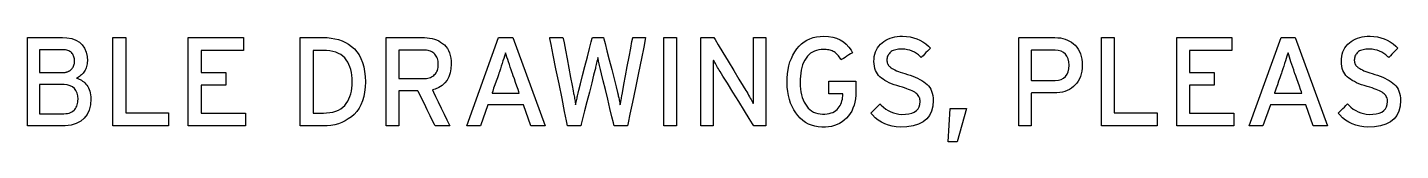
# Model space of a CAD drawing. Extents: x 1 to 47.7, y 0.2 to 33.3.
# Drawn here: x 11.398 to 15.466, y 28.053 to 28.367 of the extents above; entities that cross this region are included whole.
import ezdxf

# ---------------------------------------------------------------- set-up
doc = ezdxf.new("R2010")
doc.units = 0
doc.header["$MEASUREMENT"] = 0
doc.layers.add('4_0_____DWG', color=7, linetype='CONTINUOUS')

msp = doc.modelspace()

# ---------------------------------------------------------------- linework, layer by layer
at = {"layer": '4_0_____DWG'}
for points in [[(11.5861, 28.1805), (11.5847, 28.1627), (11.581, 28.1472), (11.5749, 28.1339), (11.5666, 28.1228), (11.5559, 28.1139), (11.5429, 28.1072), (11.5276, 28.1026), (11.51, 28.1003), (11.4984, 28.1), (11.4915, 28.1), (11.4791, 28.1), (11.4633, 28.1), (11.4457, 28.1), (11.4286, 28.1), (11.4136, 28.1), (11.4029, 28.1), (11.3983, 28.1), (11.3982, 28.1079), (11.3982, 28.1327), (11.3982, 28.1695), (11.3982, 28.2133), (11.3982, 28.2591), (11.3982, 28.3018), (11.3982, 28.3364), (11.3982, 28.3579), (11.3987, 28.3624), (11.405, 28.3624), (11.4173, 28.3624), (11.4334, 28.3624), (11.4515, 28.3624), (11.4694, 28.3624), (11.4852, 28.3624), (11.4969, 28.3624), (11.5025, 28.3624), (11.515, 28.3618), (11.5293, 28.3593), (11.5416, 28.355), (11.552, 28.3489), (11.5605, 28.3409), (11.5671, 28.3311), (11.5719, 28.3195), (11.5747, 28.306), (11.5756, 28.2932), (11.5754, 28.2888), (11.575, 28.2845), (11.5743, 28.2804), (11.5734, 28.2765), (11.5723, 28.2728), (11.5708, 28.2692), (11.5692, 28.2658), (11.5673, 28.2626), (11.5652, 28.2597), (11.5629, 28.2568), (11.5605, 28.2542), (11.558, 28.2517), (11.5552, 28.2493), (11.5524, 28.2471), (11.5494, 28.2451), (11.5462, 28.2432), (11.5436, 28.2416), (11.5474, 28.2405), (11.551, 28.2392), (11.5546, 28.2375), (11.5581, 28.2355), (11.5615, 28.2332), (11.5648, 28.2306), (11.5681, 28.2277), (11.5713, 28.2245), (11.5743, 28.221), (11.577, 28.2171), (11.5793, 28.2129), (11.5813, 28.2083), (11.583, 28.2034), (11.5843, 28.1982), (11.5852, 28.1926), (11.5859, 28.1867)], [(12.3992, 28.2312), (12.3986, 28.2154), (12.3969, 28.2007), (12.3943, 28.187), (12.3906, 28.1744), (12.386, 28.1628), (12.3804, 28.1523), (12.3737, 28.1428), (12.3661, 28.1344), (12.3577, 28.127), (12.3487, 28.1206), (12.3393, 28.115), (12.3295, 28.1103), (12.3192, 28.1065), (12.3085, 28.1036), (12.2973, 28.1015), (12.2857, 28.1003), (12.2753, 28.1), (12.2719, 28.1), (12.2642, 28.1), (12.2537, 28.1), (12.2416, 28.1), (12.2295, 28.1), (12.2186, 28.1), (12.2104, 28.1), (12.2063, 28.1), (12.2061, 28.1053), (12.2061, 28.1281), (12.2061, 28.1641), (12.2061, 28.2079), (12.2061, 28.2544), (12.2061, 28.2983), (12.2061, 28.3342), (12.2061, 28.3571), (12.2063, 28.3624), (12.2104, 28.3624), (12.2186, 28.3624), (12.2295, 28.3624), (12.2416, 28.3624), (12.2537, 28.3624), (12.2642, 28.3624), (12.2719, 28.3624), (12.2753, 28.3624), (12.2859, 28.3622), (12.2977, 28.3611), (12.3091, 28.3591), (12.3199, 28.3563), (12.3303, 28.3526), (12.3401, 28.348), (12.3495, 28.3425), (12.3584, 28.3362), (12.3668, 28.3288), (12.3742, 28.3204), (12.3807, 28.3108), (12.3862, 28.3002), (12.3908, 28.2886), (12.3944, 28.2758), (12.397, 28.262), (12.3986, 28.2471)], [(12.6538, 28.2839), (12.6528, 28.27), (12.6504, 28.2574), (12.6465, 28.2461), (12.6412, 28.2362), (12.6345, 28.2275), (12.6263, 28.2202), (12.6167, 28.2142), (12.6056, 28.2095), (12.598, 28.2067), (12.6013, 28.2001), (12.6073, 28.1875), (12.6153, 28.1711), (12.6241, 28.1528), (12.633, 28.1345), (12.6408, 28.1184), (12.6466, 28.1063), (12.6495, 28.1003), (12.6488, 28.1), (12.6451, 28.1), (12.6393, 28.1), (12.6322, 28.1), (12.6246, 28.1), (12.6173, 28.1), (12.6112, 28.1), (12.6071, 28.1), (12.6057, 28.1), (12.6035, 28.1045), (12.5983, 28.1153), (12.591, 28.1304), (12.5825, 28.1478), (12.5739, 28.1657), (12.5659, 28.1821), (12.5596, 28.195), (12.5559, 28.2026), (12.5549, 28.2038), (12.551, 28.2038), (12.5441, 28.2038), (12.5351, 28.2038), (12.5253, 28.2038), (12.5156, 28.2038), (12.5071, 28.2038), (12.5009, 28.2038), (12.498, 28.2038), (12.4979, 28.2012), (12.4979, 28.192), (12.4979, 28.1779), (12.4979, 28.1609), (12.4979, 28.1429), (12.4979, 28.1259), (12.4979, 28.1119), (12.4979, 28.1026), (12.4979, 28.1), (12.496, 28.1), (12.492, 28.1), (12.4865, 28.1), (12.4802, 28.1), (12.4737, 28.1), (12.4679, 28.1), (12.4634, 28.1), (12.4609, 28.1), (12.4606, 28.103), (12.4606, 28.1222), (12.4606, 28.1549), (12.4606, 28.1963), (12.4606, 28.2415), (12.4606, 28.2856), (12.4606, 28.3237), (12.4606, 28.3509), (12.4606, 28.3623), (12.4641, 28.3624), (12.4745, 28.3624), (12.49, 28.3624), (12.5084, 28.3624), (12.5277, 28.3624), (12.5457, 28.3624), (12.5605, 28.3624), (12.5698, 28.3624), (12.5742, 28.3624), (12.582, 28.362), (12.5895, 28.3611), (12.5966, 28.3597), (12.6035, 28.3578), (12.61, 28.3554), (12.6163, 28.3525), (12.6222, 28.3491), (12.6279, 28.3452), (12.6332, 28.3408), (12.6379, 28.3357), (12.6421, 28.33), (12.6456, 28.3238), (12.6484, 28.317), (12.6507, 28.3096), (12.6523, 28.3016), (12.6534, 28.2931)], [(13.1758, 28.1), (13.1744, 28.1), (13.1706, 28.1), (13.1651, 28.1), (13.1586, 28.1), (13.1518, 28.1), (13.1455, 28.1), (13.1403, 28.1), (13.137, 28.1), (13.136, 28.1003), (13.1339, 28.1088), (13.1296, 28.1268), (13.1237, 28.1513), (13.1169, 28.1794), (13.11, 28.2081), (13.1037, 28.2343), (13.0987, 28.2551), (13.0957, 28.2674), (13.0948, 28.2714), (13.0938, 28.2757), (13.0928, 28.2799), (13.0919, 28.284), (13.091, 28.288), (13.0902, 28.2919), (13.0894, 28.2957), (13.0887, 28.2994), (13.088, 28.303), (13.0873, 28.3021), (13.0865, 28.2985), (13.0857, 28.2947), (13.0849, 28.2909), (13.0841, 28.287), (13.0832, 28.2829), (13.0823, 28.2788), (13.0813, 28.2746), (13.0804, 28.2702), (13.0791, 28.2651), (13.0754, 28.2503), (13.0697, 28.2278), (13.0628, 28.2007), (13.0555, 28.1719), (13.0486, 28.1444), (13.0427, 28.1213), (13.0388, 28.1055), (13.0374, 28.1), (13.0358, 28.1), (13.032, 28.1), (13.0265, 28.1), (13.0201, 28.1), (13.0135, 28.1), (13.0073, 28.1), (13.0023, 28.1), (12.9991, 28.1), (12.9982, 28.1007), (12.9954, 28.1147), (12.9895, 28.1432), (12.9817, 28.1816), (12.9728, 28.2253), (12.9638, 28.2696), (12.9556, 28.3098), (12.9492, 28.3414), (12.9454, 28.3597), (12.9452, 28.3624), (12.9479, 28.3624), (12.9526, 28.3624), (12.9586, 28.3624), (12.9653, 28.3624), (12.9719, 28.3624), (12.9778, 28.3624), (12.9822, 28.3624), (12.9845, 28.3624), (12.9852, 28.3595), (12.9877, 28.3465), (12.9917, 28.3254), (12.9966, 28.2994), (13.0019, 28.2713), (13.0071, 28.244), (13.0116, 28.2205), (13.0148, 28.2038), (13.0161, 28.1966), (13.0168, 28.1932), (13.0175, 28.1894), (13.0182, 28.1855), (13.0189, 28.1816), (13.0196, 28.1777), (13.0202, 28.1738), (13.0208, 28.1698), (13.0215, 28.1657), (13.0221, 28.1625), (13.0229, 28.1665), (13.0237, 28.1705), (13.0245, 28.1744), (13.0253, 28.1783), (13.0261, 28.1822), (13.0269, 28.186), (13.0277, 28.1898), (13.0286, 28.1936), (13.0293, 28.1968), (13.0317, 28.2062), (13.0364, 28.2247), (13.0426, 28.2493), (13.0496, 28.277), (13.0567, 28.305), (13.0631, 28.3303), (13.0681, 28.3499), (13.0709, 28.361), (13.0716, 28.3624), (13.0739, 28.3624), (13.078, 28.3624), (13.0832, 28.3624), (13.0889, 28.3624), (13.0945, 28.3624), (13.0994, 28.3624), (13.1031, 28.3624), (13.1049, 28.3624), (13.1058, 28.359), (13.1093, 28.3451), (13.1148, 28.3232), (13.1215, 28.2964), (13.1288, 28.2676), (13.1357, 28.2398), (13.1417, 28.216), (13.1459, 28.1992), (13.1476, 28.1925), (13.1483, 28.1896), (13.1491, 28.1863), (13.1499, 28.183), (13.1506, 28.1797), (13.1513, 28.1762), (13.1521, 28.1726), (13.1528, 28.169), (13.1534, 28.1653), (13.1541, 28.1627), (13.1549, 28.1667), (13.1556, 28.1706), (13.1563, 28.1743), (13.1569, 28.1779), (13.1575, 28.1814), (13.1581, 28.1847), (13.1586, 28.1879), (13.159, 28.191), (13.1595, 28.1938), (13.1614, 28.2039), (13.165, 28.2232), (13.1698, 28.2485), (13.1751, 28.2769), (13.1805, 28.3053), (13.1853, 28.3309), (13.1889, 28.3505), (13.191, 28.3613), (13.1917, 28.3624), (13.1944, 28.3624), (13.1991, 28.3624), (13.205, 28.3624), (13.2115, 28.3624), (13.2179, 28.3624), (13.2234, 28.3624), (13.2275, 28.3624), (13.2294, 28.3624), (13.2282, 28.3564), (13.2237, 28.3342), (13.2167, 28.2999), (13.2081, 28.2581), (13.199, 28.2136), (13.1903, 28.1708), (13.1829, 28.1346), (13.1777, 28.1094)], [(13.5495, 28.1), (13.5458, 28.106), (13.5359, 28.122), (13.5218, 28.1451), (13.5051, 28.1722), (13.4877, 28.2004), (13.4716, 28.2266), (13.4584, 28.248), (13.4501, 28.2614), (13.4475, 28.2658), (13.445, 28.2699), (13.4426, 28.2739), (13.4403, 28.2778), (13.4381, 28.2815), (13.436, 28.2852), (13.4339, 28.2887), (13.4319, 28.2921), (13.43, 28.2954), (13.4292, 28.2933), (13.4292, 28.287), (13.4292, 28.2805), (13.4293, 28.2737), (13.4293, 28.2668), (13.4293, 28.2597), (13.4294, 28.2524), (13.4295, 28.2449), (13.4296, 28.2371), (13.4296, 28.2323), (13.4296, 28.2201), (13.4296, 28.2017), (13.4296, 28.1797), (13.4296, 28.1563), (13.4296, 28.1343), (13.4296, 28.1159), (13.4296, 28.1037), (13.4295, 28.1), (13.4278, 28.1), (13.424, 28.1), (13.4186, 28.1), (13.4125, 28.1), (13.4061, 28.1), (13.4004, 28.1), (13.3958, 28.1), (13.3931, 28.1), (13.3926, 28.1018), (13.3926, 28.1188), (13.3926, 28.1498), (13.3926, 28.1899), (13.3926, 28.2344), (13.3926, 28.2786), (13.3926, 28.3177), (13.3926, 28.3469), (13.3926, 28.3616), (13.3934, 28.3624), (13.3965, 28.3624), (13.4016, 28.3624), (13.4078, 28.3624), (13.4144, 28.3624), (13.4208, 28.3624), (13.4262, 28.3624), (13.43, 28.3624), (13.4314, 28.3624), (13.435, 28.3565), (13.4444, 28.341), (13.4579, 28.3185), (13.4738, 28.2921), (13.4904, 28.2647), (13.5058, 28.2392), (13.5183, 28.2184), (13.5262, 28.2053), (13.5289, 28.2008), (13.5317, 28.1959), (13.5345, 28.1912), (13.5371, 28.1867), (13.5395, 28.1823), (13.5419, 28.1781), (13.5442, 28.1741), (13.5463, 28.1702), (13.5483, 28.1666), (13.5491, 28.1687), (13.549, 28.1752), (13.549, 28.1819), (13.5489, 28.1887), (13.5489, 28.1958), (13.5488, 28.203), (13.5488, 28.2104), (13.5488, 28.218), (13.5488, 28.2258), (13.5488, 28.2306), (13.5488, 28.2428), (13.5488, 28.2611), (13.5488, 28.2831), (13.5488, 28.3063), (13.5488, 28.3283), (13.5488, 28.3466), (13.5488, 28.3587), (13.5488, 28.3624), (13.5505, 28.3624), (13.5544, 28.3624), (13.5598, 28.3624), (13.5659, 28.3624), (13.5722, 28.3624), (13.578, 28.3624), (13.5826, 28.3624), (13.5853, 28.3624), (13.5858, 28.3605), (13.5858, 28.3435), (13.5858, 28.3126), (13.5858, 28.2725), (13.5858, 28.228), (13.5858, 28.1838), (13.5858, 28.1447), (13.5858, 28.1154), (13.5858, 28.1008), (13.5851, 28.1), (13.5821, 28.1), (13.5774, 28.1), (13.5716, 28.1), (13.5654, 28.1), (13.5594, 28.1), (13.5544, 28.1), (13.5508, 28.1)], [(13.8524, 28.2027), (13.8519, 28.1914), (13.8508, 28.1808), (13.8491, 28.1707), (13.8466, 28.1613), (13.8435, 28.1525), (13.8397, 28.1442), (13.8352, 28.1366), (13.8301, 28.1296), (13.8242, 28.1231), (13.8179, 28.1173), (13.8112, 28.1121), (13.8041, 28.1076), (13.7965, 28.1039), (13.7884, 28.1009), (13.7799, 28.0985), (13.771, 28.0969), (13.7617, 28.096), (13.7514, 28.0959), (13.7406, 28.097), (13.7303, 28.0989), (13.7206, 28.1019), (13.7115, 28.1057), (13.7029, 28.1105), (13.6949, 28.1162), (13.6874, 28.1229), (13.6805, 28.1305), (13.674, 28.1389), (13.6682, 28.1478), (13.6631, 28.1574), (13.6588, 28.1676), (13.6552, 28.1784), (13.6524, 28.1899), (13.6503, 28.202), (13.6489, 28.2147), (13.6483, 28.228), (13.6485, 28.2416), (13.6495, 28.2546), (13.6513, 28.2671), (13.6538, 28.2788), (13.657, 28.29), (13.661, 28.3006), (13.6657, 28.3106), (13.6712, 28.3199), (13.6774, 28.3286), (13.684, 28.3366), (13.6912, 28.3436), (13.699, 28.3497), (13.7073, 28.3548), (13.7162, 28.359), (13.7257, 28.3623), (13.7357, 28.3647), (13.7462, 28.3661), (13.7577, 28.3666), (13.771, 28.3657), (13.7834, 28.3636), (13.7949, 28.3602), (13.8054, 28.3556), (13.815, 28.3497), (13.8236, 28.3426), (13.8313, 28.3343), (13.8381, 28.3247), (13.8419, 28.3175), (13.84, 28.3163), (13.8363, 28.3139), (13.8314, 28.3107), (13.8258, 28.3071), (13.8202, 28.3035), (13.8152, 28.3003), (13.8112, 28.2978), (13.809, 28.2964), (13.8076, 28.2981), (13.8054, 28.3015), (13.8031, 28.3048), (13.8008, 28.3078), (13.7984, 28.3106), (13.7959, 28.3132), (13.7933, 28.3156), (13.7907, 28.3178), (13.788, 28.3197), (13.7852, 28.3214), (13.7822, 28.3228), (13.779, 28.324), (13.7756, 28.325), (13.772, 28.3259), (13.7683, 28.3265), (13.7644, 28.327), (13.7603, 28.3273), (13.7561, 28.3274), (13.749, 28.3271), (13.742, 28.3261), (13.7354, 28.3245), (13.7292, 28.3222), (13.7234, 28.3193), (13.7181, 28.3158), (13.7131, 28.3116), (13.7085, 28.3068), (13.7044, 28.3014), (13.7006, 28.2952), (13.6973, 28.2886), (13.6945, 28.2815), (13.6921, 28.2739), (13.6902, 28.2658), (13.6887, 28.2571), (13.6877, 28.248), (13.6871, 28.2384), (13.687, 28.2284), (13.6874, 28.2187), (13.6882, 28.2095), (13.6895, 28.2008), (13.6912, 28.1925), (13.6934, 28.1848), (13.696, 28.1775), (13.6992, 28.1708), (13.7027, 28.1645), (13.7067, 28.1586), (13.7111, 28.1532), (13.7159, 28.1486), (13.7211, 28.1446), (13.7267, 28.1413), (13.7327, 28.1387), (13.7391, 28.1368), (13.746, 28.1355), (13.7532, 28.135), (13.7603, 28.1351), (13.7668, 28.1358), (13.7728, 28.1368), (13.7785, 28.1384), (13.7836, 28.1403), (13.7884, 28.1427), (13.7927, 28.1456), (13.7966, 28.1489), (13.8, 28.1526), (13.8029, 28.1566), (13.8054, 28.1607), (13.8076, 28.165), (13.8094, 28.1695), (13.8109, 28.1741), (13.8121, 28.179), (13.8129, 28.1839), (13.8134, 28.1891), (13.8136, 28.1941), (13.8136, 28.1942), (13.8136, 28.1943), (13.8136, 28.1944), (13.8136, 28.1946), (13.8136, 28.1948), (13.8136, 28.195), (13.8136, 28.1951), (13.8136, 28.1952), (13.8135, 28.1952), (13.8113, 28.1952), (13.8069, 28.1952), (13.8009, 28.1952), (13.794, 28.1952), (13.787, 28.1952), (13.7806, 28.1952), (13.7755, 28.1952), (13.7725, 28.1952), (13.772, 28.1955), (13.772, 28.1979), (13.772, 28.2022), (13.772, 28.2079), (13.772, 28.2142), (13.772, 28.2205), (13.772, 28.2261), (13.772, 28.2304), (13.772, 28.2327), (13.7732, 28.2329), (13.7792, 28.2329), (13.7891, 28.2329), (13.8016, 28.2329), (13.8151, 28.2329), (13.8284, 28.2329), (13.8399, 28.2329), (13.8484, 28.2329), (13.8523, 28.2329), (13.8524, 28.2322), (13.8524, 28.2296), (13.8524, 28.2256), (13.8524, 28.2208), (13.8524, 28.2157), (13.8524, 28.2108), (13.8524, 28.2067), (13.8524, 28.2038)], [(14.0811, 28.1753), (14.08, 28.1588), (14.0765, 28.1441), (14.0705, 28.1314), (14.062, 28.1207), (14.0511, 28.1118), (14.0377, 28.1049), (14.0218, 28.0999), (14.0035, 28.0969), (13.9844, 28.0959), (13.9719, 28.0969), (13.96, 28.0989), (13.9487, 28.1019), (13.938, 28.106), (13.928, 28.1111), (13.9185, 28.1172), (13.9096, 28.1244), (13.9013, 28.1326), (13.8966, 28.1383), (13.8983, 28.14), (13.9014, 28.1431), (13.9055, 28.1471), (13.91, 28.1517), (13.9146, 28.1562), (13.9187, 28.1603), (13.9219, 28.1635), (13.9236, 28.1652), (13.9275, 28.1615), (13.9341, 28.1554), (13.941, 28.15), (13.9482, 28.1454), (13.9556, 28.1416), (13.9633, 28.1386), (13.9712, 28.1364), (13.9794, 28.1349), (13.9879, 28.1343), (13.9987, 28.1345), (14.0089, 28.1357), (14.0178, 28.138), (14.0253, 28.1412), (14.0315, 28.1454), (14.0363, 28.1506), (14.0398, 28.1568), (14.0419, 28.1639), (14.0426, 28.1721), (14.0425, 28.1757), (14.042, 28.1789), (14.0412, 28.182), (14.0401, 28.1849), (14.0387, 28.1877), (14.037, 28.1904), (14.0349, 28.1929), (14.0325, 28.1953), (14.0298, 28.1976), (14.0265, 28.1998), (14.0227, 28.202), (14.0185, 28.2042), (14.0137, 28.2064), (14.0085, 28.2085), (14.0028, 28.2106), (13.9966, 28.2127), (13.9899, 28.2148), (13.9822, 28.217), (13.9735, 28.2196), (13.9654, 28.2224), (13.9578, 28.2253), (13.9508, 28.2284), (13.9442, 28.2316), (13.9382, 28.2349), (13.9327, 28.2384), (13.9277, 28.242), (13.9233, 28.2457), (13.9193, 28.2498), (13.9158, 28.2543), (13.9128, 28.2593), (13.9104, 28.2648), (13.9084, 28.2707), (13.907, 28.2771), (13.9061, 28.284), (13.9057, 28.2913), (13.9059, 28.299), (13.9067, 28.3063), (13.9082, 28.3133), (13.9102, 28.3199), (13.9129, 28.3261), (13.9162, 28.3319), (13.9201, 28.3374), (13.9247, 28.3424), (13.9298, 28.3471), (13.9352, 28.3512), (13.941, 28.3548), (13.947, 28.3579), (13.9534, 28.3605), (13.9602, 28.3627), (13.9672, 28.3644), (13.9746, 28.3656), (13.9823, 28.3663), (13.9906, 28.3666), (14.0018, 28.366), (14.0125, 28.3644), (14.0228, 28.362), (14.0326, 28.3587), (14.0419, 28.3545), (14.0509, 28.3494), (14.0593, 28.3434), (14.0673, 28.3365), (14.0727, 28.3309), (14.0712, 28.3294), (14.0682, 28.3263), (14.0643, 28.3222), (14.0598, 28.3176), (14.0553, 28.3129), (14.0511, 28.3086), (14.0479, 28.3052), (14.046, 28.3033), (14.0432, 28.3057), (14.0377, 28.3107), (14.0318, 28.3152), (14.0256, 28.3189), (14.019, 28.3221), (14.0121, 28.3246), (14.0048, 28.3264), (13.9972, 28.3276), (13.9892, 28.3281), (13.9832, 28.328), (13.9785, 28.3277), (13.9742, 28.3271), (13.9701, 28.3264), (13.9664, 28.3253), (13.963, 28.3241), (13.9598, 28.3227), (13.957, 28.321), (13.9545, 28.3191), (13.9523, 28.3169), (13.9504, 28.3146), (13.9487, 28.3122), (13.9473, 28.3097), (13.9461, 28.3071), (13.9452, 28.3043), (13.9446, 28.3015), (13.9442, 28.2985), (13.9441, 28.2954), (13.9441, 28.2939), (13.9442, 28.2924), (13.9444, 28.291), (13.9446, 28.2896), (13.9449, 28.2883), (13.9453, 28.287), (13.9457, 28.2858), (13.9462, 28.2846), (13.9467, 28.2835), (13.9474, 28.2822), (13.9481, 28.281), (13.949, 28.2798), (13.9499, 28.2786), (13.951, 28.2774), (13.9521, 28.2762), (13.9534, 28.2751), (13.9548, 28.2739), (13.9569, 28.2724), (13.9601, 28.2704), (13.9638, 28.2683), (13.968, 28.2662), (13.9728, 28.2641), (13.978, 28.2619), (13.9838, 28.2598), (13.9901, 28.2576), (13.9969, 28.2554), (14.0049, 28.253), (14.0131, 28.2503), (14.0208, 28.2475), (14.0281, 28.2445), (14.035, 28.2414), (14.0415, 28.2381), (14.0475, 28.2347), (14.0531, 28.2311), (14.0583, 28.2274), (14.063, 28.2234), (14.0672, 28.219), (14.0708, 28.2141), (14.0739, 28.2088), (14.0764, 28.203), (14.0784, 28.1968), (14.0798, 28.1901), (14.0807, 28.1829)], [(14.5225, 28.2803), (14.5221, 28.2711), (14.5211, 28.2624), (14.5195, 28.2543), (14.5172, 28.2467), (14.5143, 28.2396), (14.5108, 28.2331), (14.5066, 28.2271), (14.5019, 28.2216), (14.4965, 28.2167), (14.4908, 28.2123), (14.4847, 28.2085), (14.4781, 28.2053), (14.4712, 28.2026), (14.4638, 28.2006), (14.456, 28.1991), (14.4479, 28.1981), (14.4393, 28.1978), (14.4363, 28.1978), (14.43, 28.1978), (14.4207, 28.1978), (14.4096, 28.1978), (14.398, 28.1978), (14.3872, 28.1978), (14.3784, 28.1978), (14.373, 28.1978), (14.3718, 28.1973), (14.3718, 28.1914), (14.3718, 28.1799), (14.3718, 28.1648), (14.3718, 28.1479), (14.3718, 28.1312), (14.3718, 28.1164), (14.3718, 28.1054), (14.3718, 28.1002), (14.371, 28.1), (14.3677, 28.1), (14.3626, 28.1), (14.3564, 28.1), (14.3499, 28.1), (14.3438, 28.1), (14.3387, 28.1), (14.3354, 28.1), (14.3345, 28.1005), (14.3345, 28.1145), (14.3345, 28.1439), (14.3345, 28.1836), (14.3345, 28.2286), (14.3345, 28.2739), (14.3345, 28.3145), (14.3345, 28.3453), (14.3345, 28.3612), (14.3363, 28.3624), (14.345, 28.3624), (14.3591, 28.3624), (14.3764, 28.3624), (14.3949, 28.3624), (14.4127, 28.3624), (14.4276, 28.3624), (14.4376, 28.3624), (14.4418, 28.3624), (14.45, 28.362), (14.4578, 28.3612), (14.4652, 28.3597), (14.4723, 28.3577), (14.479, 28.3552), (14.4854, 28.3521), (14.4913, 28.3485), (14.4969, 28.3443), (14.5022, 28.3394), (14.5069, 28.334), (14.511, 28.328), (14.5144, 28.3215), (14.5173, 28.3143), (14.5195, 28.3067), (14.5211, 28.2984), (14.5221, 28.2896)], [(15.4655, 28.1753), (15.4645, 28.1588), (15.4609, 28.1441), (15.4549, 28.1314), (15.4465, 28.1207), (15.4356, 28.1118), (15.4222, 28.1049), (15.4063, 28.0999), (15.388, 28.0969), (15.3689, 28.0959), (15.3564, 28.0969), (15.3445, 28.0989), (15.3332, 28.1019), (15.3225, 28.106), (15.3124, 28.1111), (15.3029, 28.1172), (15.2941, 28.1244), (15.2858, 28.1326), (15.2811, 28.1383), (15.2828, 28.14), (15.2859, 28.1431), (15.2899, 28.1471), (15.2945, 28.1517), (15.2991, 28.1562), (15.3032, 28.1603), (15.3063, 28.1635), (15.3081, 28.1652), (15.3119, 28.1615), (15.3186, 28.1554), (15.3255, 28.15), (15.3327, 28.1454), (15.3401, 28.1416), (15.3478, 28.1386), (15.3557, 28.1364), (15.3639, 28.1349), (15.3724, 28.1343), (15.3832, 28.1345), (15.3934, 28.1357), (15.4023, 28.138), (15.4098, 28.1412), (15.416, 28.1454), (15.4208, 28.1506), (15.4243, 28.1568), (15.4264, 28.1639), (15.4271, 28.1721), (15.427, 28.1757), (15.4265, 28.1789), (15.4257, 28.182), (15.4246, 28.1849), (15.4232, 28.1877), (15.4215, 28.1904), (15.4194, 28.1929), (15.417, 28.1953), (15.4143, 28.1976), (15.411, 28.1998), (15.4072, 28.202), (15.4029, 28.2042), (15.3982, 28.2064), (15.393, 28.2085), (15.3872, 28.2106), (15.381, 28.2127), (15.3744, 28.2148), (15.3667, 28.217), (15.358, 28.2196), (15.3499, 28.2224), (15.3423, 28.2253), (15.3353, 28.2284), (15.3287, 28.2316), (15.3227, 28.2349), (15.3172, 28.2384), (15.3122, 28.242), (15.3077, 28.2457), (15.3038, 28.2498), (15.3003, 28.2543), (15.2973, 28.2593), (15.2949, 28.2648), (15.2929, 28.2707), (15.2915, 28.2771), (15.2906, 28.284), (15.2902, 28.2913), (15.2904, 28.299), (15.2912, 28.3063), (15.2926, 28.3133), (15.2947, 28.3199), (15.2974, 28.3261), (15.3007, 28.3319), (15.3046, 28.3374), (15.3091, 28.3424), (15.3143, 28.3471), (15.3197, 28.3512), (15.3255, 28.3548), (15.3315, 28.3579), (15.3379, 28.3605), (15.3446, 28.3627), (15.3517, 28.3644), (15.3591, 28.3656), (15.3668, 28.3663), (15.3751, 28.3666), (15.3863, 28.366), (15.397, 28.3644), (15.4073, 28.362), (15.4171, 28.3587), (15.4264, 28.3545), (15.4353, 28.3494), (15.4438, 28.3434), (15.4518, 28.3365), (15.4571, 28.3309), (15.4557, 28.3294), (15.4527, 28.3263), (15.4488, 28.3222), (15.4443, 28.3176), (15.4397, 28.3129), (15.4356, 28.3086), (15.4324, 28.3052), (15.4305, 28.3033), (15.4277, 28.3057), (15.4222, 28.3107), (15.4163, 28.3152), (15.4101, 28.3189), (15.4035, 28.3221), (15.3966, 28.3246), (15.3893, 28.3264), (15.3817, 28.3276), (15.3737, 28.3281), (15.3677, 28.328), (15.363, 28.3277), (15.3587, 28.3271), (15.3546, 28.3264), (15.3509, 28.3253), (15.3474, 28.3241), (15.3443, 28.3227), (15.3415, 28.321), (15.339, 28.3191), (15.3368, 28.3169), (15.3349, 28.3146), (15.3332, 28.3122), (15.3318, 28.3097), (15.3306, 28.3071), (15.3297, 28.3043), (15.3291, 28.3015), (15.3287, 28.2985), (15.3286, 28.2954), (15.3286, 28.2939), (15.3287, 28.2924), (15.3289, 28.291), (15.3291, 28.2896), (15.3294, 28.2883), (15.3297, 28.287), (15.3302, 28.2858), (15.3306, 28.2846), (15.3312, 28.2835), (15.3318, 28.2822), (15.3326, 28.281), (15.3334, 28.2798), (15.3344, 28.2786), (15.3355, 28.2774), (15.3366, 28.2762), (15.3379, 28.2751), (15.3393, 28.2739), (15.3413, 28.2724), (15.3445, 28.2704), (15.3483, 28.2683), (15.3525, 28.2662), (15.3573, 28.2641), (15.3625, 28.2619), (15.3683, 28.2598), (15.3746, 28.2576), (15.3814, 28.2554), (15.3894, 28.253), (15.3976, 28.2503), (15.4053, 28.2475), (15.4126, 28.2445), (15.4195, 28.2414), (15.426, 28.2381), (15.432, 28.2347), (15.4376, 28.2311), (15.4428, 28.2274), (15.4475, 28.2234), (15.4516, 28.219), (15.4553, 28.2141), (15.4583, 28.2088), (15.4609, 28.203), (15.4629, 28.1968), (15.4643, 28.1901), (15.4652, 28.1829)], [(11.5376, 28.2921), (11.5375, 28.2955), (11.5371, 28.2988), (11.5366, 28.3019), (11.5359, 28.3049), (11.5349, 28.3078), (11.5338, 28.3106), (11.5324, 28.3132), (11.5308, 28.3156), (11.5289, 28.3179), (11.5266, 28.3198), (11.5239, 28.3215), (11.521, 28.323), (11.5179, 28.3242), (11.5144, 28.3251), (11.5106, 28.3258), (11.5066, 28.3263), (11.5023, 28.3265), (11.4997, 28.3265), (11.4927, 28.3265), (11.4828, 28.3265), (11.4712, 28.3265), (11.4592, 28.3265), (11.4483, 28.3265), (11.4397, 28.3265), (11.4347, 28.3265), (11.4341, 28.3258), (11.4341, 28.3209), (11.4341, 28.3123), (11.4341, 28.3014), (11.4341, 28.2895), (11.4341, 28.278), (11.4341, 28.2681), (11.4341, 28.2611), (11.4341, 28.2585), (11.4367, 28.2585), (11.4436, 28.2585), (11.4536, 28.2585), (11.4652, 28.2585), (11.4771, 28.2585), (11.4881, 28.2585), (11.4967, 28.2585), (11.5016, 28.2585), (11.5034, 28.2586), (11.5056, 28.2586), (11.5077, 28.2588), (11.5098, 28.2591), (11.5117, 28.2594), (11.5136, 28.2598), (11.5153, 28.2604), (11.517, 28.261), (11.5186, 28.2617), (11.5201, 28.2624), (11.5216, 28.2631), (11.523, 28.2639), (11.5243, 28.2648), (11.5256, 28.2657), (11.5268, 28.2666), (11.528, 28.2676), (11.5291, 28.2686), (11.5305, 28.2703), (11.5321, 28.2726), (11.5336, 28.275), (11.5348, 28.2776), (11.5358, 28.2802), (11.5366, 28.283), (11.5371, 28.2859), (11.5374, 28.2889)], [(12.3604, 28.2312), (12.3602, 28.241), (12.3593, 28.2503), (12.358, 28.2591), (12.356, 28.2675), (12.3535, 28.2754), (12.3505, 28.2827), (12.3469, 28.2896), (12.3427, 28.2961), (12.3379, 28.302), (12.3323, 28.3072), (12.326, 28.3118), (12.3191, 28.3156), (12.3114, 28.3188), (12.303, 28.3212), (12.294, 28.3229), (12.2843, 28.324), (12.2753, 28.3243), (12.2738, 28.3243), (12.2703, 28.3243), (12.2656, 28.3243), (12.2601, 28.3243), (12.2547, 28.3243), (12.2498, 28.3243), (12.2461, 28.3243), (12.2442, 28.3243), (12.2441, 28.3205), (12.2441, 28.3043), (12.2441, 28.2788), (12.2441, 28.2477), (12.2441, 28.2147), (12.2441, 28.1836), (12.2441, 28.158), (12.2441, 28.1418), (12.2442, 28.1381), (12.2461, 28.1381), (12.2498, 28.1381), (12.2547, 28.1381), (12.2601, 28.1381), (12.2656, 28.1381), (12.2703, 28.1381), (12.2738, 28.1381), (12.2753, 28.1381), (12.2843, 28.1384), (12.294, 28.1395), (12.303, 28.1412), (12.3114, 28.1437), (12.3191, 28.1469), (12.326, 28.1509), (12.3323, 28.1555), (12.3379, 28.1609), (12.3427, 28.1669), (12.3469, 28.1733), (12.3505, 28.1801), (12.3535, 28.1875), (12.356, 28.1953), (12.358, 28.2035), (12.3593, 28.2123), (12.3602, 28.2215)], [(12.6153, 28.2828), (12.6151, 28.2877), (12.6145, 28.2922), (12.6137, 28.2965), (12.6125, 28.3005), (12.611, 28.3041), (12.6093, 28.3075), (12.6072, 28.3105), (12.6048, 28.3133), (12.602, 28.3158), (12.599, 28.3181), (12.5958, 28.3201), (12.5923, 28.3218), (12.5886, 28.3231), (12.5847, 28.3241), (12.5805, 28.3249), (12.5761, 28.3253), (12.572, 28.3254), (12.5683, 28.3254), (12.5601, 28.3254), (12.5488, 28.3254), (12.5359, 28.3254), (12.5229, 28.3254), (12.5113, 28.3254), (12.5026, 28.3254), (12.4982, 28.3254), (12.4979, 28.3237), (12.4979, 28.3163), (12.4979, 28.3047), (12.4979, 28.2906), (12.4979, 28.2756), (12.4979, 28.2615), (12.4979, 28.2499), (12.4979, 28.2425), (12.4982, 28.2408), (12.5026, 28.2408), (12.5113, 28.2408), (12.5229, 28.2408), (12.5359, 28.2408), (12.5488, 28.2408), (12.5601, 28.2408), (12.5683, 28.2408), (12.572, 28.2408), (12.576, 28.2409), (12.5803, 28.2413), (12.5845, 28.242), (12.5884, 28.243), (12.592, 28.2443), (12.5955, 28.2458), (12.5987, 28.2477), (12.6017, 28.2499), (12.6044, 28.2523), (12.6069, 28.255), (12.6091, 28.2581), (12.6109, 28.2614), (12.6124, 28.2651), (12.6136, 28.2691), (12.6145, 28.2733), (12.6151, 28.2779)], [(12.8341, 28.2578), (12.8312, 28.2664), (12.8284, 28.2747), (12.8258, 28.2827), (12.8233, 28.2902), (12.8209, 28.2975), (12.8187, 28.3043), (12.8166, 28.3109), (12.8147, 28.3171), (12.813, 28.3135), (12.8111, 28.3071), (12.8091, 28.3004), (12.8068, 28.2933), (12.8045, 28.2858), (12.8019, 28.2779), (12.7992, 28.2697), (12.7963, 28.261), (12.7948, 28.2565), (12.7931, 28.2515), (12.7902, 28.2432), (12.7866, 28.2329), (12.7828, 28.222), (12.7792, 28.2117), (12.7763, 28.2034), (12.7746, 28.1983), (12.7748, 28.1974), (12.7805, 28.1974), (12.791, 28.1974), (12.8045, 28.1974), (12.8192, 28.1974), (12.8333, 28.1974), (12.8452, 28.1974), (12.853, 28.1974), (12.8551, 28.1975), (12.854, 28.2009), (12.8514, 28.2081), (12.8481, 28.2178), (12.8443, 28.2287), (12.8405, 28.2395), (12.8373, 28.2488), (12.835, 28.2553)], [(14.4837, 28.2803), (14.4829, 28.2905), (14.4808, 28.2995), (14.4774, 28.3071), (14.4728, 28.3134), (14.467, 28.3184), (14.46, 28.322), (14.4517, 28.3244), (14.4422, 28.3254), (14.4383, 28.3254), (14.4317, 28.3254), (14.4217, 28.3254), (14.4097, 28.3254), (14.3973, 28.3254), (14.3859, 28.3254), (14.3771, 28.3254), (14.3723, 28.3254), (14.3718, 28.324), (14.3718, 28.3164), (14.3718, 28.3038), (14.3718, 28.2883), (14.3718, 28.2718), (14.3718, 28.2563), (14.3718, 28.2438), (14.3718, 28.2361), (14.3723, 28.2347), (14.3771, 28.2347), (14.3859, 28.2347), (14.3973, 28.2347), (14.4097, 28.2347), (14.4217, 28.2347), (14.4317, 28.2347), (14.4383, 28.2347), (14.4422, 28.2348), (14.4519, 28.2359), (14.4604, 28.2383), (14.4675, 28.242), (14.4734, 28.247), (14.4779, 28.2534), (14.4811, 28.261), (14.4831, 28.27)], [(15.1519, 28.2578), (15.149, 28.2664), (15.1462, 28.2747), (15.1435, 28.2827), (15.141, 28.2902), (15.1387, 28.2975), (15.1365, 28.3043), (15.1344, 28.3109), (15.1325, 28.3171), (15.1307, 28.3135), (15.1289, 28.3071), (15.1268, 28.3004), (15.1246, 28.2933), (15.1222, 28.2858), (15.1197, 28.2779), (15.117, 28.2697), (15.1141, 28.261), (15.1126, 28.2565), (15.1108, 28.2515), (15.1079, 28.2432), (15.1044, 28.2329), (15.1006, 28.222), (15.097, 28.2117), (15.0941, 28.2034), (15.0923, 28.1983), (15.0926, 28.1974), (15.0983, 28.1974), (15.1088, 28.1974), (15.1222, 28.1974), (15.1369, 28.1974), (15.1511, 28.1974), (15.163, 28.1974), (15.1708, 28.1974), (15.1729, 28.1975), (15.1717, 28.2009), (15.1692, 28.2081), (15.1658, 28.2178), (15.162, 28.2287), (15.1583, 28.2395), (15.155, 28.2488), (15.1527, 28.2553)], [(11.548, 28.1794), (11.5472, 28.1891), (11.5451, 28.1975), (11.5418, 28.2048), (11.5373, 28.2109), (11.5315, 28.2157), (11.5244, 28.2193), (11.5161, 28.2217), (11.5065, 28.2229), (11.5017, 28.223), (11.4958, 28.223), (11.4863, 28.223), (11.4747, 28.223), (11.4624, 28.223), (11.4507, 28.223), (11.4412, 28.223), (11.4353, 28.223), (11.4341, 28.2226), (11.4341, 28.2171), (11.4341, 28.2064), (11.4341, 28.1924), (11.4341, 28.1768), (11.4341, 28.1616), (11.4341, 28.1485), (11.4341, 28.1393), (11.4341, 28.1359), (11.4368, 28.1359), (11.4439, 28.1359), (11.4541, 28.1359), (11.466, 28.1359), (11.478, 28.1359), (11.489, 28.1359), (11.4973, 28.1359), (11.5016, 28.1359), (11.5059, 28.1359), (11.5115, 28.1364), (11.5166, 28.1371), (11.5214, 28.1382), (11.5257, 28.1397), (11.5296, 28.1416), (11.5331, 28.1437), (11.5361, 28.1463), (11.5387, 28.1491), (11.5409, 28.1521), (11.5428, 28.1553), (11.5444, 28.1588), (11.5457, 28.1625), (11.5467, 28.1664), (11.5474, 28.1705), (11.5479, 28.1748)]]:
    msp.add_lwpolyline(points, close=True, dxfattribs=at)
for points in [[(11.6513, 28.1), (11.6513, 28.3624), (11.6893, 28.3624), (11.6893, 28.1384), (11.8161, 28.1384), (11.8161, 28.1), (11.6513, 28.1)], [(11.8743, 28.1), (11.8743, 28.3624), (12.0381, 28.3624), (12.0381, 28.3243), (11.9123, 28.3243), (11.9123, 28.2591), (11.9854, 28.2591), (11.9854, 28.221), (11.9123, 28.221), (11.9123, 28.1381), (12.0436, 28.1381), (12.0436, 28.1), (11.8743, 28.1)], [(12.8892, 28.1), (12.8673, 28.1623), (12.7622, 28.1623), (12.7404, 28.1), (12.6995, 28.1), (12.794, 28.3624), (12.8358, 28.3624), (12.9314, 28.1), (12.8892, 28.1)], [(13.2829, 28.1), (13.2829, 28.3624), (13.321, 28.3624), (13.321, 28.1), (13.2829, 28.1)], [(14.5793, 28.1), (14.5793, 28.3624), (14.6174, 28.3624), (14.6174, 28.1384), (14.7442, 28.1384), (14.7442, 28.1), (14.5793, 28.1)], [(14.8024, 28.1), (14.8024, 28.3624), (14.9661, 28.3624), (14.9661, 28.3243), (14.8404, 28.3243), (14.8404, 28.2591), (14.9134, 28.2591), (14.9134, 28.221), (14.8404, 28.221), (14.8404, 28.1381), (14.9716, 28.1381), (14.9716, 28.1), (14.8024, 28.1)], [(15.207, 28.1), (15.185, 28.1623), (15.0799, 28.1623), (15.0581, 28.1), (15.0173, 28.1), (15.1118, 28.3624), (15.1535, 28.3624), (15.2491, 28.1), (15.207, 28.1)], [(14.1521, 28.0528), (14.1256, 28.0528), (14.131, 28.152), (14.1803, 28.152), (14.1521, 28.0528)]]:
    msp.add_lwpolyline(points, dxfattribs=at)

doc.saveas('drawing.dxf')
